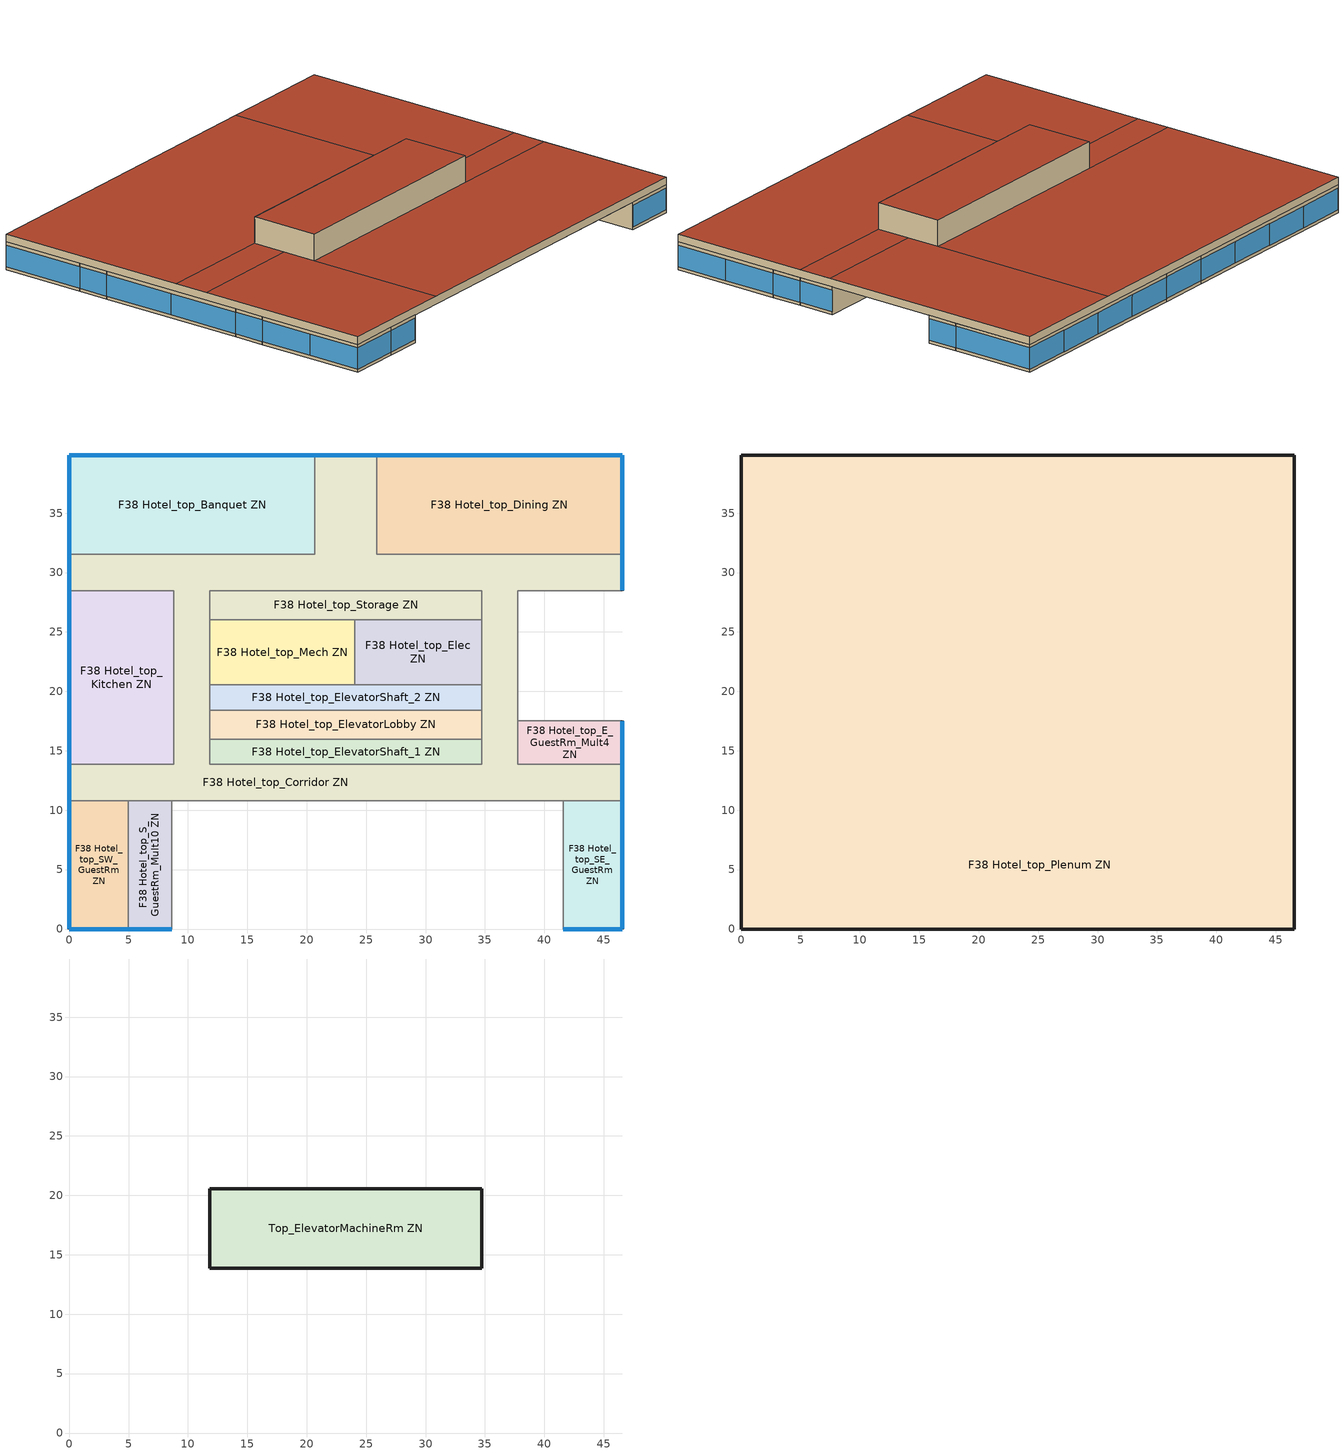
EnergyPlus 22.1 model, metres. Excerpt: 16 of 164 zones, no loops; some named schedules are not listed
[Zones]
F38 Hotel_top_Banquet ZN
 floor adiabatic (Adiabatic floor construction): 20.7,39.9 20.7,31.53 0,31.53 0,39.9 z132.44
 wall outside (Typical Insulated Steel Framed Exterior Wall R-20.41): 20.7,39.9 0,39.9 0,31.53 z132.44:135.18
 wall to F38 Hotel_top_Corridor ZN (Typical Interior Wall): 0,31.53 20.7,31.53 20.7,39.9 z132.44:135.18
 window (U 0.34 SHGC 0.38 Simple Glazing): 15.51,39.9 10.35,39.9 / 10.35,39.9 5.18,39.9 / 5.18,39.9 0.02,39.9 / 20.68,39.9 15.52,39.9 z132.74:134.84
 window (Hotel_top_Banquet_Wall_4_0_0_0_0_0_Win Wind Cons U-0.34 SHGC 0.33): 0,39.88 0,31.55 z132.74:134.85
F38 Hotel_top_Corridor ZN
 floor adiabatic (Adiabatic floor construction): 11.86,21.17 11.86,13.85 8.81,13.85 8.81,21.17 z132.44; 34.72,13.85 34.72,10.81 0,10.81 0,13.85 z132.44; 37.76,21.17 37.76,13.85 34.72,13.85 34.72,21.17 z132.44; 46.57,13.85 46.57,10.81 34.72,10.81 34.72,13.85 z132.44; 11.86,28.48 11.86,21.17 8.81,21.17 8.81,28.48 z132.44; 20.7,31.53 20.7,28.48 0,28.48 0,31.53 z132.44; 25.88,39.9 25.88,31.53 20.7,31.53 20.7,39.9 z132.44; 46.57,31.53 46.57,28.48 37.76,28.48 37.76,31.53 z132.44; 37.76,28.48 37.76,21.17 34.72,21.17 34.72,28.48 z132.44; 37.76,31.53 37.76,28.48 20.7,28.48 20.7,31.53 z132.44
 wall outside (Typical Insulated Steel Framed Exterior Wall R-20.41): 0,13.85 0,10.81 / 46.57,10.81 46.57,13.85 / 46.57,28.48 46.57,31.53 / 25.88,39.9 20.7,39.9 / 0,31.53 0,28.48 z132.44:135.18
 wall to F38 Hotel_top_SW_GuestRm ZN (LargeHotel Interior Wall): 0,10.81 5,10.81 z132.44:135.18
 wall to F38 Hotel_top_S_GuestRm_Mult10 ZN (LargeHotel Interior Wall): 5,10.81 8.66,10.81 z132.44:135.18
 wall adiabatic (Adiabatic wall construction): 8.66,10.81 41.57,10.81 / 37.76,17.51 37.76,28.48 46.57,28.48 z132.44:135.18
 wall to F38 Hotel_top_SE_GuestRm ZN (LargeHotel Interior Wall): 41.57,10.81 46.57,10.81 z132.44:135.18
 wall to F38 Hotel_top_E_GuestRm_Mult4 ZN (LargeHotel Interior Wall): 46.57,13.85 37.76,13.85 37.76,17.51 z132.44:135.18
 wall to F38 Hotel_top_Dining ZN (Typical Interior Wall): 46.57,31.53 25.88,31.53 25.88,39.9 z132.44:135.18
 wall to F38 Hotel_top_Elec ZN (Typical Interior Wall): 34.72,26.05 34.72,20.56 z132.44:135.18
 wall to F38 Hotel_top_ElevatorShaft_2 ZN (Typical Interior Wall): 34.72,20.56 34.72,18.43 / 11.86,18.43 11.86,20.56 z132.44:135.18
 wall to F38 Hotel_top_ElevatorLobby ZN (Typical Interior Wall): 34.72,18.43 34.72,15.99 / 11.86,15.99 11.86,18.43 z132.44:135.18
 wall to F38 Hotel_top_ElevatorShaft_1 ZN (Typical Interior Wall): 34.72,15.99 34.72,13.85 11.86,13.85 11.86,15.99 z132.44:135.18
 wall to F38 Hotel_top_Mech ZN (Typical Interior Wall): 11.86,20.56 11.86,26.05 z132.44:135.18
 wall to F38 Hotel_top_Storage ZN (Typical Interior Wall): 11.86,26.05 11.86,28.48 34.72,28.48 34.72,26.05 z132.44:135.18
 wall to F38 Hotel_top_Kitchen ZN (Typical Interior Wall): 0,28.48 8.81,28.48 8.81,13.85 0,13.85 z132.44:135.18
 window (Hotel_top_Corridor_Wall_10_0_0_0_0_0_Win Wind Cons U-0.34 SHGC 0.33): 0,13.84 0,10.82 z132.74:134.86
 window (Hotel_top_Corridor_Wall_15_0_0_0_0_0_Win Wind Cons U-0.34 SHGC 0.33): 46.57,10.82 46.57,13.84 z132.74:134.86
 window (Hotel_top_Corridor_Wall_20_0_0_0_0_0_Win Wind Cons U-0.34 SHGC 0.33): 46.57,28.5 46.57,31.52 z132.74:134.86
 window (U 0.34 SHGC 0.38 Simple Glazing): 25.86,39.9 20.71,39.9 z132.74:134.85
 window (Hotel_top_Corridor_Wall_6_0_0_0_0_0_Win Wind Cons U-0.34 SHGC 0.33): 0,31.52 0,28.5 z132.74:134.86
F38 Hotel_top_Dining ZN
 floor adiabatic (Adiabatic floor construction): 46.57,39.9 46.57,31.53 25.88,31.53 25.88,39.9 z132.44
 wall outside (Typical Insulated Steel Framed Exterior Wall R-20.41): 46.57,31.53 46.57,39.9 25.88,39.9 z132.44:135.18
 window (Hotel_top_Dining_Wall_2_0_0_0_0_0_Win Wind Cons U-0.34 SHGC 0.33): 46.57,31.55 46.57,39.88 z132.74:134.85
 window (U 0.34 SHGC 0.38 Simple Glazing): 36.22,39.9 31.06,39.9 / 31.06,39.9 25.89,39.9 / 46.56,39.9 41.39,39.9 / 41.39,39.9 36.23,39.9 z132.74:134.84
F38 Hotel_top_Elec ZN
 floor adiabatic (Adiabatic floor construction): 34.72,26.05 34.72,20.56 24.05,20.56 24.05,26.05 z132.44
 wall to F38 Hotel_top_Storage ZN (Typical Interior Wall): 34.72,26.05 24.05,26.05 z132.44:135.18
 wall to F38 Hotel_top_Mech ZN (Typical Interior Wall): 24.05,26.05 24.05,20.56 z132.44:135.18
 wall to F38 Hotel_top_ElevatorShaft_2 ZN (Typical Interior Wall): 24.05,20.56 34.72,20.56 z132.44:135.18
F38 Hotel_top_ElevatorLobby ZN
 floor adiabatic (Adiabatic floor construction): 34.72,18.43 34.72,15.99 11.86,15.99 11.86,18.43 z132.44
 wall to F38 Hotel_top_ElevatorShaft_2 ZN (Typical Interior Wall): 34.72,18.43 11.86,18.43 z132.44:135.18
 wall to F38 Hotel_top_ElevatorShaft_1 ZN (Typical Interior Wall): 11.86,15.99 34.72,15.99 z132.44:135.18
F38 Hotel_top_ElevatorShaft_1 ZN
 floor adiabatic (Adiabatic floor construction): 34.72,15.99 34.72,13.85 11.86,13.85 11.86,15.99 z132.44
F38 Hotel_top_ElevatorShaft_2 ZN
 floor adiabatic (Adiabatic floor construction): 34.72,20.56 34.72,18.43 11.86,18.43 11.86,20.56 z132.44
 wall to F38 Hotel_top_Mech ZN (Typical Interior Wall): 24.05,20.56 11.86,20.56 z132.44:135.18
F38 Hotel_top_E_GuestRm_Mult4 ZN
 floor adiabatic (Adiabatic floor construction): 46.57,17.51 46.57,13.85 37.76,13.85 37.76,17.51 z132.44
 wall outside (Typical Insulated Exterior Mass Wall R-14.08 4): 46.57,13.85 46.57,17.51 z132.44:135.18
 wall adiabatic (Adiabatic wall construction): 46.57,17.51 37.76,17.51 z132.44:135.18
 window (Hotel_top_E_GuestRm_Mult4_Wall_2_0_0_0_0_0_Win Wind Cons U-0.34 SHGC 0.33): 46.57,13.87 46.57,17.5 z132.74:134.86
F38 Hotel_top_Kitchen ZN
 floor adiabatic (Adiabatic floor construction): 8.81,28.48 8.81,13.85 0,13.85 0,28.48 z132.44
 wall outside (Typical Insulated Steel Framed Exterior Wall R-20.41): 0,28.48 0,13.85 z132.44:135.18
 window (Hotel_top_Kitchen_Wall_4_0_0_0_0_1_Win Wind Cons U-0.34 SHGC 0.33): 0,21.17 0,13.87 z132.74:134.84
 window (Hotel_top_Kitchen_Wall_4_0_0_1_0_0_Win Wind Cons U-0.34 SHGC 0.33): 0,28.47 0,21.17 z132.74:134.84
F38 Hotel_top_Mech ZN
 floor adiabatic (Adiabatic floor construction): 24.05,26.05 24.05,20.56 11.86,20.56 11.86,26.05 z132.44
 wall to F38 Hotel_top_Storage ZN (Typical Interior Wall): 24.05,26.05 11.86,26.05 z132.44:135.18
F38 Hotel_top_SE_GuestRm ZN
 floor adiabatic (Adiabatic floor construction): 46.57,10.81 46.57,0 41.57,0 41.57,10.81 z132.44
 wall outside (Typical Insulated Exterior Mass Wall R-14.08 6): 41.57,0 46.57,0 46.57,10.81 z132.44:135.18
 wall adiabatic (Adiabatic wall construction): 41.57,10.81 41.57,0 z132.44:135.18
 window (Hotel_top_SE_GuestRm_Wall_2_0_0_0_0_1_Win Wind Cons U-0.34 SHGC 0.33): 46.57,5.4 46.57,10.79 z132.74:134.84
 window (Hotel_top_SE_GuestRm_Wall_2_0_0_1_0_0_Win Wind Cons U-0.34 SHGC 0.33): 46.57,0.02 46.57,5.4 z132.74:134.84
 window (U 0.34 SHGC 0.38 Simple Glazing): 41.59,0 46.56,0 z132.74:134.85
F38 Hotel_top_Storage ZN
 floor adiabatic (Adiabatic floor construction): 34.72,28.48 34.72,26.05 11.86,26.05 11.86,28.48 z132.44
F38 Hotel_top_SW_GuestRm ZN
 floor adiabatic (Adiabatic floor construction): 5,10.81 5,0 0,0 0,10.81 z132.44
 wall outside (Typical Insulated Exterior Mass Wall R-14.08 6): 0,10.81 0,0 5,0 z132.44:135.18
 wall to F38 Hotel_top_S_GuestRm_Mult10 ZN (LargeHotel Interior Wall): 5,0 5,10.81 z132.44:135.18
 window (Hotel_top_SW_GuestRm_Wall_4_0_0_0_0_1_Win Wind Cons U-0.34 SHGC 0.33): 0,5.4 0,0.02 z132.74:134.84
 window (Hotel_top_SW_GuestRm_Wall_4_0_0_1_0_0_Win Wind Cons U-0.34 SHGC 0.33): 0,10.79 0,5.4 z132.74:134.84
 window (U 0.34 SHGC 0.38 Simple Glazing): 0.01,0 4.98,0 z132.74:134.85
F38 Hotel_top_S_GuestRm_Mult10 ZN
 floor adiabatic (Adiabatic floor construction): 8.66,10.81 8.66,0 5,0 5,10.81 z132.44
 wall outside (Typical Insulated Exterior Mass Wall R-14.08 5): 5,0 8.66,0 z132.44:135.18
 wall adiabatic (Adiabatic wall construction): 8.66,0 8.66,10.81 z132.44:135.18
 window (U 0.34 SHGC 0.38 Simple Glazing): 5.01,0 8.64,0 z132.74:134.86
F38 Hotel_top_Plenum ZN
 floor to F38 Hotel_top_Banquet ZN (Typical Interior Floor): 20.7,39.9 20.7,31.53 0,31.53 0,39.9 z135.18
 floor to F38 Hotel_top_Kitchen ZN (Typical Interior Floor): 8.81,28.48 8.81,13.85 0,13.85 0,28.48 z135.18
 floor to F38 Hotel_top_SW_GuestRm ZN (LargeHotel Interior Floor): 5,10.81 5,0 0,0 0,10.81 z135.18
 floor to F38 Hotel_top_S_GuestRm_Mult10 ZN (LargeHotel Interior Floor): 8.66,10.81 8.66,0 5,0 5,10.81 z135.18
 floor to F38 Hotel_top_SE_GuestRm ZN (LargeHotel Interior Floor): 46.57,10.81 46.57,0 41.57,0 41.57,10.81 z135.18
 floor adiabatic (Adiabatic floor construction): 46.57,28.48 46.57,17.51 37.76,17.51 37.76,28.48 z135.18; 41.57,10.81 41.57,0 8.66,0 8.66,10.81 z135.18
 floor to F38 Hotel_top_Corridor ZN (Typical Interior Floor): 11.86,21.17 11.86,13.85 8.81,13.85 8.81,21.17 z135.18; 34.72,13.85 34.72,10.81 11.86,10.81 11.86,13.85 z135.18; 37.76,21.17 37.76,13.85 34.72,13.85 34.72,21.17 z135.18; 46.57,13.85 46.57,10.81 34.72,10.81 34.72,13.85 z135.18; 11.86,28.48 11.86,21.17 8.81,21.17 8.81,28.48 z135.18; 20.7,31.53 20.7,28.48 8.81,28.48 8.81,31.53 z135.18; 25.88,39.9 25.88,31.53 20.7,31.53 20.7,39.9 z135.18; 46.57,31.53 46.57,28.48 37.76,28.48 37.76,31.53 z135.18; 37.76,28.48 37.76,21.17 34.72,21.17 34.72,28.48 z135.18; 37.76,31.53 37.76,28.48 25.88,28.48 25.88,31.53 z135.18; 11.86,13.85 11.86,10.81 0,10.81 0,13.85 z135.18; 25.88,31.53 25.88,28.48 20.7,28.48 20.7,31.53 z135.18; 8.81,31.53 8.81,28.48 0,28.48 0,31.53 z135.18
 floor to F38 Hotel_top_Dining ZN (Typical Interior Floor): 46.57,39.9 46.57,31.53 25.88,31.53 25.88,39.9 z135.18
 floor to F38 Hotel_top_Storage ZN (Typical Interior Floor): 34.72,28.48 34.72,26.05 11.86,26.05 11.86,28.48 z135.18
 floor to F38 Hotel_top_Mech ZN (Typical Interior Floor): 24.05,26.05 24.05,20.56 11.86,20.56 11.86,26.05 z135.18
 floor to F38 Hotel_top_Elec ZN (Typical Interior Floor): 34.72,26.05 34.72,20.56 24.05,20.56 24.05,26.05 z135.18
 floor to F38 Hotel_top_ElevatorShaft_2 ZN (Typical Interior Floor): 34.72,20.56 34.72,18.43 11.86,18.43 11.86,20.56 z135.18
 floor to F38 Hotel_top_ElevatorLobby ZN (Typical Interior Floor): 34.72,18.43 34.72,15.99 11.86,15.99 11.86,18.43 z135.18
 floor to F38 Hotel_top_E_GuestRm_Mult4 ZN (LargeHotel Interior Floor): 46.57,17.51 46.57,13.85 37.76,13.85 37.76,17.51 z135.18
 floor to F38 Hotel_top_ElevatorShaft_1 ZN (Typical Interior Floor): 34.72,15.99 34.72,13.85 11.86,13.85 11.86,15.99 z135.18
 wall outside (Typical Insulated Steel Framed Exterior Wall R-20.41): 46.57,0 46.57,39.9 0,39.9 0,0 46.57,0 z135.18:135.94
 roof outside (Typical IEAD Roof R-31.25): 46.57,13.85 46.57,17.21 34.72,17.21 34.72,13.85 z135.94; 46.57,0 46.57,13.85 11.86,13.85 11.86,0 z135.94; 11.86,0 11.86,17.21 0,17.21 0,0 z135.94; 11.86,17.21 11.86,20.56 0,20.56 0,17.21 z135.94; 34.72,20.56 34.72,39.9 0,39.9 0,20.56 z135.94; 46.57,17.21 46.57,39.9 34.72,39.9 34.72,17.21 z135.94
Top_ElevatorMachineRm ZN
 floor to F38 Hotel_top_Plenum ZN (Typical Interior Floor): 34.72,20.56 34.72,13.85 11.86,13.85 11.86,20.56 z135.94
 wall outside (Typical Insulated Steel Framed Exterior Wall R-20.41): 34.72,13.85 34.72,20.56 11.86,20.56 11.86,13.85 34.72,13.85 z135.94:138.53
 roof outside (Typical IEAD Roof R-31.25): 34.72,13.85 34.72,20.56 11.86,20.56 11.86,13.85 z138.53
[Building]
-TallBuilding-ASHRAE 169-2013-6A created: 2026-04-17 11:54:28 -0400: North Axis {deg}=0; Terrain=Suburbs; Loads Convergence Tolerance Value {W}=0.04; Temperature Convergence Tolerance Value {deltaC}=0.4; Solar Distribution=FullExterior; Maximum Number of Warmup Days=100; Minimum Number of Warmup Days=10
[Site:Location]
Rochester International Arpt_MN_USA: Latitude {deg}=43.9; Longitude {deg}=-92.5; Time Zone {hr}=-6; Elevation {m}=398
[Site:GroundTemperature:Deep]
5.5, 1.7, -0.6, -1.3, 0.1, 3.2, 7.1, 10.9, 13.4, 14, 12.6, 9.5
[Site:GroundTemperature:FCfactorMethod]
January Ground Temperature {C}=7.4; February Ground Temperature {C}=-0; March Ground Temperature {C}=-7.6; April Ground Temperature {C}=-12.6; May Ground Temperature {C}=-7.7; June Ground Temperature {C}=0.3; July Ground Temperature {C}=7; August Ground Temperature {C}=14.2; September Ground Temperature {C}=19.2; October Ground Temperature {C}=20.9; November Ground Temperature {C}=20; December Ground Temperature {C}=15.4
[Site:GroundTemperature:Shallow]
-2.2, -7.4, -8.8, -7.6, -0.6, 7.3, 14.6, 20, 21.5, 19, 13, 5.4
[Site:WaterMainsTemperature]
Calculation Method=Correlation; Annual Average Outdoor Air Temperature {C}=6.375; Maximum Difference In Monthly Average Outdoor Air Temperatures {deltaC}=33.5
[SizingPeriod:DesignDay] Day of Month=21; Dry-Bulb Temperature Range Modifier Type=DefaultMultipliers; Humidity Condition Type=Wetbulb; Barometric Pressure {Pa}=96634; Rain Indicator=No; Snow Indicator=No; Daylight Saving Time Indicator=No; Begin Environment Reset Mode=FullResetAtBeginEnvironment
Name | Month | Day Type | Maximum Dry-Bulb Temperature {C} | Daily Dry-Bulb Temperature Range {deltaC} | Wetbulb or DewPoint at Maximum Dry-Bulb {C} | Wind Speed {m/s} | Wind Direction {deg} | Solar Model Indicator | ASHRAE Clear Sky Optical Depth for Beam Irradiance (taub) | ASHRAE Clear Sky Optical Depth for Diffuse Irradiance (taud) | Sky Clearness
Rochester International Arpt Ann Clg .4% Condns DB=>MWB | 7 | SummerDesignDay | 31.2 | 10.6 | 23.1 | 6.7 | 200 | ASHRAETau | 0.404 | 2.226
Rochester International Arpt Ann Clg .4% Condns WB=>MDB | 7 | SummerDesignDay | 29.2 | 10.6 | 24.9 | 6.7 | 200 | ASHRAETau | 0.404 | 2.226
Rochester International Arpt Ann Htg 99.6% Condns DB | 1 | WinterDesignDay | -26.2 | 0 | -26.2 | 5.7 | 310 | ASHRAEClearSky |  |  | 0
[Material] Thermal Absorptance=0.9
Name | Roughness | Thickness {m} | Conductivity {W/m-K} | Density {kg/m3} | Specific Heat {J/kg-K} | Solar Absorptance | Visible Absorptance
1/2IN Gypsum | Smooth | 0.0127 | 0.16 | 784.9 | 830 | 0.4 | 0.4
100mm Normalweight concrete floor | MediumSmooth | 0.1016 | 2.31 | 2322 | 832 | 0.7 | 0.7
1IN Stucco | Smooth | 0.0253 | 0.6918 | 1858 | 837 | 0.7 | 0.92
25mm Stucco | Smooth | 0.0254 | 0.72 | 1856 | 840 | 0.7 | 0.7
5/8 in. Gypsum Board | MediumSmooth | 0.0159 | 0.16 | 800 | 1090 | 0.7 | 0.7
8IN CONCRETE HW RefBldg | Rough | 0.2032 | 1.311 | 2240 | 836.8 | 0.7 | 0.7
G01 13mm gypsum board | Smooth | 0.0127 | 0.16 | 800 | 1090 | 0.7 | 0.5
Metal Roof Surface | Smooth | 0.0008 | 45.28 | 7824 | 500 | 0.7 | 0.7
Roof Membrane | VeryRough | 0.0095 | 0.16 | 1121.29 | 1460 | 0.7 | 0.7
Std Wood 6inch | MediumSmooth | 0.15 | 0.12 | 540 | 1210 | 0.7 | 0.7
[Material:NoMass] Thermal Absorptance=0.9; Solar Absorptance=0.7
Name | Roughness | Thermal Resistance {m2-K/W} | Visible Absorptance
CP02 CARPET PAD | VeryRough | 0.21648 | 0.8
Nonres_Floor_Insulation | MediumSmooth | 2.88292 | 0.7
Typical Insulation R-11.7 4; Typical Insulation R-11.7 5; Typical Insulation R-11.7 6 | Smooth | 2.05979 | 0.7
Typical Insulation R-18.23 | Smooth | 3.21036 | 0.7
Typical Insulation R-30.13 | Smooth | 5.30668 | 0.7
[WindowMaterial:SimpleGlazingSystem] U-Factor {W/m2-K}=1.93061; Visible Transmittance=0.81
Name | Solar Heat Gain Coefficient
Hotel_top_Banquet_Wall_4_0_0_0_0_0_Win Wind SG Mat U-0.34 SHGC 0.33; Hotel_top_Corridor_Wall_10_0_0_0_0_0_Win Wind SG Mat U-0.34 SHGC 0.33; Hotel_top_Corridor_Wall_15_0_0_0_0_0_Win Wind SG Mat U-0.34 SHGC 0.33; Hotel_top_Corridor_Wall_20_0_0_0_0_0_Win Wind SG Mat U-0.34 SHGC 0.33; Hotel_top_Corridor_Wall_6_0_0_0_0_0_Win Wind SG Mat U-0.34 SHGC 0.33; Hotel_top_Dining_Wall_2_0_0_0_0_0_Win Wind SG Mat U-0.34 SHGC 0.33; Hotel_top_E_GuestRm_Mult4_Wall_2_0_0_0_0_0_Win Wind SG Mat U-0.34 SHGC 0.33; Hotel_top_Kitchen_Wall_4_0_0_0_0_1_Win Wind SG Mat U-0.34 SHGC 0.33; Hotel_top_Kitchen_Wall_4_0_0_1_0_0_Win Wind SG Mat U-0.34 SHGC 0.33; Hotel_top_SE_GuestRm_Wall_2_0_0_0_0_1_Win Wind SG Mat U-0.34 SHGC 0.33; Hotel_top_SE_GuestRm_Wall_2_0_0_1_0_0_Win Wind SG Mat U-0.34 SHGC 0.33; Hotel_top_SW_GuestRm_Wall_4_0_0_0_0_1_Win Wind SG Mat U-0.34 SHGC 0.33; Hotel_top_SW_GuestRm_Wall_4_0_0_1_0_0_Win Wind SG Mat U-0.34 SHGC 0.33 | 0.33
U 0.34 SHGC 0.38 Simple Glazing | 0.38
[Construction]
Adiabatic floor construction: CP02 CARPET PAD, 100mm Normalweight concrete floor, Nonres_Floor_Insulation
Adiabatic wall construction; LargeHotel Interior Wall; Typical Interior Wall: G01 13mm gypsum board, G01 13mm gypsum board
Hotel_top_Banquet_Wall_4_0_0_0_0_0_Win Wind Cons U-0.34 SHGC 0.33: Hotel_top_Banquet_Wall_4_0_0_0_0_0_Win Wind SG Mat U-0.34 SHGC 0.33
Hotel_top_Corridor_Wall_10_0_0_0_0_0_Win Wind Cons U-0.34 SHGC 0.33: Hotel_top_Corridor_Wall_10_0_0_0_0_0_Win Wind SG Mat U-0.34 SHGC 0.33
Hotel_top_Corridor_Wall_15_0_0_0_0_0_Win Wind Cons U-0.34 SHGC 0.33: Hotel_top_Corridor_Wall_15_0_0_0_0_0_Win Wind SG Mat U-0.34 SHGC 0.33
Hotel_top_Corridor_Wall_20_0_0_0_0_0_Win Wind Cons U-0.34 SHGC 0.33: Hotel_top_Corridor_Wall_20_0_0_0_0_0_Win Wind SG Mat U-0.34 SHGC 0.33
Hotel_top_Corridor_Wall_6_0_0_0_0_0_Win Wind Cons U-0.34 SHGC 0.33: Hotel_top_Corridor_Wall_6_0_0_0_0_0_Win Wind SG Mat U-0.34 SHGC 0.33
Hotel_top_Dining_Wall_2_0_0_0_0_0_Win Wind Cons U-0.34 SHGC 0.33: Hotel_top_Dining_Wall_2_0_0_0_0_0_Win Wind SG Mat U-0.34 SHGC 0.33
Hotel_top_E_GuestRm_Mult4_Wall_2_0_0_0_0_0_Win Wind Cons U-0.34 SHGC 0.33: Hotel_top_E_GuestRm_Mult4_Wall_2_0_0_0_0_0_Win Wind SG Mat U-0.34 SHGC 0.33
Hotel_top_Kitchen_Wall_4_0_0_0_0_1_Win Wind Cons U-0.34 SHGC 0.33: Hotel_top_Kitchen_Wall_4_0_0_0_0_1_Win Wind SG Mat U-0.34 SHGC 0.33
Hotel_top_Kitchen_Wall_4_0_0_1_0_0_Win Wind Cons U-0.34 SHGC 0.33: Hotel_top_Kitchen_Wall_4_0_0_1_0_0_Win Wind SG Mat U-0.34 SHGC 0.33
Hotel_top_SE_GuestRm_Wall_2_0_0_0_0_1_Win Wind Cons U-0.34 SHGC 0.33: Hotel_top_SE_GuestRm_Wall_2_0_0_0_0_1_Win Wind SG Mat U-0.34 SHGC 0.33
Hotel_top_SE_GuestRm_Wall_2_0_0_1_0_0_Win Wind Cons U-0.34 SHGC 0.33: Hotel_top_SE_GuestRm_Wall_2_0_0_1_0_0_Win Wind SG Mat U-0.34 SHGC 0.33
Hotel_top_SW_GuestRm_Wall_4_0_0_0_0_1_Win Wind Cons U-0.34 SHGC 0.33: Hotel_top_SW_GuestRm_Wall_4_0_0_0_0_1_Win Wind SG Mat U-0.34 SHGC 0.33
Hotel_top_SW_GuestRm_Wall_4_0_0_1_0_0_Win Wind Cons U-0.34 SHGC 0.33: Hotel_top_SW_GuestRm_Wall_4_0_0_1_0_0_Win Wind SG Mat U-0.34 SHGC 0.33
InteriorFurnishings: Std Wood 6inch
LargeHotel Interior Floor: G01 13mm gypsum board, Nonres_Floor_Insulation, 100mm Normalweight concrete floor, CP02 CARPET PAD
Typical IEAD Roof R-31.25: Roof Membrane, Typical Insulation R-30.13, Metal Roof Surface
Typical Insulated Exterior Mass Wall R-14.08 4: 1IN Stucco, 8IN CONCRETE HW RefBldg, Typical Insulation R-11.7 4, 1/2IN Gypsum
Typical Insulated Exterior Mass Wall R-14.08 5: 1IN Stucco, 8IN CONCRETE HW RefBldg, Typical Insulation R-11.7 5, 1/2IN Gypsum
Typical Insulated Exterior Mass Wall R-14.08 6: 1IN Stucco, 8IN CONCRETE HW RefBldg, Typical Insulation R-11.7 6, 1/2IN Gypsum
Typical Insulated Steel Framed Exterior Wall R-20.41: 25mm Stucco, 5/8 in. Gypsum Board, Typical Insulation R-18.23, 5/8 in. Gypsum Board
Typical Interior Floor: 100mm Normalweight concrete floor, CP02 CARPET PAD
U 0.34 SHGC 0.38 Simple Glazing: U 0.34 SHGC 0.38 Simple Glazing
[Zone]
Name | Multiplier | Part of Total Floor Area
F38 Hotel_top_Banquet ZN; F38 Hotel_top_Corridor ZN; F38 Hotel_top_Dining ZN; F38 Hotel_top_Elec ZN; F38 Hotel_top_ElevatorLobby ZN; F38 Hotel_top_ElevatorShaft_1 ZN; F38 Hotel_top_ElevatorShaft_2 ZN; F38 Hotel_top_Kitchen ZN; F38 Hotel_top_Mech ZN; F38 Hotel_top_SE_GuestRm ZN; F38 Hotel_top_Storage ZN; F38 Hotel_top_SW_GuestRm ZN; Top_ElevatorMachineRm ZN | 1 | Yes
F38 Hotel_top_E_GuestRm_Mult4 ZN | 4 | Yes
F38 Hotel_top_Plenum ZN | 1 | No
F38 Hotel_top_S_GuestRm_Mult10 ZN | 10 | Yes
[Space]
Name | Zone | Space Type
F38 Hotel_top_Banquet | F38 Hotel_top_Banquet ZN | LargeHotel Banquet
F38 Hotel_top_Corridor | F38 Hotel_top_Corridor ZN | LargeHotel Corridor
F38 Hotel_top_Dining | F38 Hotel_top_Dining ZN | LargeHotel Banquet
F38 Hotel_top_Elec | F38 Hotel_top_Elec ZN | Elec/MechRoom
F38 Hotel_top_ElevatorLobby | F38 Hotel_top_ElevatorLobby ZN | Elevator Lobby
F38 Hotel_top_ElevatorShaft_1 | F38 Hotel_top_ElevatorShaft_1 ZN | Elevator Shaft
F38 Hotel_top_ElevatorShaft_2 | F38 Hotel_top_ElevatorShaft_2 ZN | Elevator Shaft
F38 Hotel_top_E_GuestRm_Mult4 | F38 Hotel_top_E_GuestRm_Mult4 ZN | LargeHotel GuestRoom5
F38 Hotel_top_Kitchen | F38 Hotel_top_Kitchen ZN | LargeHotel Kitchen
F38 Hotel_top_Mech | F38 Hotel_top_Mech ZN | Elec/MechRoom
F38 Hotel_top_Plenum | F38 Hotel_top_Plenum ZN | Plenum Space Type
F38 Hotel_top_SE_GuestRm | F38 Hotel_top_SE_GuestRm ZN | LargeHotel GuestRoom7
F38 Hotel_top_Storage | F38 Hotel_top_Storage ZN | LargeHotel Storage
F38 Hotel_top_SW_GuestRm | F38 Hotel_top_SW_GuestRm ZN | LargeHotel GuestRoom7
F38 Hotel_top_S_GuestRm_Mult10 | F38 Hotel_top_S_GuestRm_Mult10 ZN | LargeHotel GuestRoom6
Top_ElevatorMachineRm | Top_ElevatorMachineRm ZN | Elevator Machine Room
[SpaceList]
Elec/MechRoom: F30 Hotel_bot_Mech, F1 Retail_F1_Elec, F38 Hotel_top_Mech, Basement_Mech, F3-F11 Office_Mech, F1 Retail_F1_Mech, F2 Retail_F2_Mech, F21 Resi_bot_Mech, Basement_Elec, F38 Hotel_top_Elec, F30 Hotel_bot_Elec, F2 Retail_F2_Elec, F12-F20 Office_Mech, F12-F20 Office_Elec, F22-F29 Resi_mid_Mech, F22-F29 Resi_mid_Elec, F21 Resi_bot_Elec, F31-F37 Hotel_mid_Elec, F31-F37 Hotel_mid_Mech, F3-F11 Office_Elec
Elevator Lobby: F30 Hotel_bot_ElevatorLobby, F3-F11 Office_ElevatorLobby, F2 Retail_F2_ElevatorLobby, F12-F20 Office_ElevatorLobby, F38 Hotel_top_ElevatorLobby, F1 Retail_F1_ElevatorLobby, Basement_ElevatorLobby, F22-F29 Resi_mid_ElevatorLobby, F21 Resi_bot_ElevatorLobby, F31-F37 Hotel_mid_ElevatorLobby
Elevator Shaft: F38 Hotel_top_ElevatorShaft_2, Basement_ElevatorShaft_1, F38 Hotel_top_ElevatorShaft_1, Basement_ElevatorShaft_2, F30 Hotel_bot_ElevatorShaft_1, F1 Retail_F1_ElevatorShaft_2, F2 Retail_F2_ElevatorShaft_2, F21 Resi_bot_ElevatorShaft_2, F12-F20 Office_ElevatorShaft_1, F1 Retail_F1_ElevatorShaft_1, F21 Resi_bot_ElevatorShaft_1, F31-F37 Hotel_mid_ElevatorShaft_1, F31-F37 Hotel_mid_ElevatorShaft_2, F3-F11 Office_ElevatorShaft_1, F22-F29 Resi_mid_ElevatorShaft_2, F30 Hotel_bot_ElevatorShaft_2, F12-F20 Office_ElevatorShaft_2, F2 Retail_F2_ElevatorShaft_1, F22-F29 Resi_mid_ElevatorShaft_1, F3-F11 Office_ElevatorShaft_2
Plenum Space Type: F3-F11 Office_Plenum, F38 Hotel_top_Plenum, F12-F20 Office_Plenum, F1 Retail_F1_Plenum, F2 Retail_F2_Plenum
LargeHotel Storage: F38 Hotel_top_Storage, F31-F37 Hotel_mid_Storage, F30 Hotel_bot_Storage
LargeHotel Corridor: F38 Hotel_top_Corridor, F31-F37 Hotel_mid_Corridor
LargeHotel GuestRoom5: F38 Hotel_top_E_GuestRm_Mult4, F31-F37 Hotel_mid_W_GuestRm_Mult4, F31-F37 Hotel_mid_E_GuestRm_Mult4, F31-F37 Hotel_mid_N_GuestRm_Mult10
LargeHotel GuestRoom6: F38 Hotel_top_S_GuestRm_Mult10, F31-F37 Hotel_mid_S_GuestRm_Mult10, F31-F37 Hotel_mid_NW_GuestRm, F31-F37 Hotel_mid_NE_GuestRm
LargeHotel GuestRoom7: F38 Hotel_top_SE_GuestRm, F38 Hotel_top_SW_GuestRm, F31-F37 Hotel_mid_SW_GuestRm, F31-F37 Hotel_mid_SE_GuestRm
LargeHotel Banquet: F38 Hotel_top_Dining, F38 Hotel_top_Banquet
LargeHotel Kitchen: F38 Hotel_top_Kitchen
Elevator Machine Room: Top_ElevatorMachineRm
[Lights] Design Level Calculation Method=Watts/Area; Fraction Visible=0.2; Fraction Replaceable=1
Name | Zone or ZoneList or Space or SpaceList | Schedule | Watts per Floor Area {W/m2} | Return Air Fraction | Fraction Radiant
Elec/MechRoom Lights | Elec/MechRoom | OfficeLarge BLDG_LIGHT_SCH_2013 | 4.62848 | 0.4 | 0.4
Elevator Lobby Lights | Elevator Lobby | OfficeLarge BLDG_LIGHT_SCH | 6.99654 | 0.4 | 0.4
LargeHotel Storage Lights | LargeHotel Storage | HotelLarge BLDG_LIGHT_STORAGE_SCH_2013 | 4.09029 | 0 | 0.7
LargeHotel Corridor Lights | LargeHotel Corridor | HotelLarge BLDG_LIGHT_CORRIDOR_SCH_2013 | 4.4132 | 0 | 0.7
LargeHotel GuestRoom5 Lights | LargeHotel GuestRoom5 | HotelLarge BLDG_LIGHT_GUESTROOM_SCH_2013 | 4.4132 | 0 | 0.7
LargeHotel GuestRoom6 Lights | LargeHotel GuestRoom6 | HotelLarge BLDG_LIGHT_GUESTROOM_SCH_2013 | 4.4132 | 0 | 0.7
LargeHotel GuestRoom7 Lights | LargeHotel GuestRoom7 | HotelLarge BLDG_LIGHT_GUESTROOM_SCH_2013 | 4.4132 | 0 | 0.7
LargeHotel Banquet Lights | LargeHotel Banquet | HotelLarge BLDG_LIGHT_SCH_2013 | 4.62848 | 0 | 0.7
LargeHotel Kitchen Lights | LargeHotel Kitchen | HotelLarge BLDG_LIGHT_SCH_2013 | 11.7327 | 0 | 0.7
[People] Number of People Calculation Method=People/Area; Fraction Radiant=0.3; Work Efficiency Schedule=Work Efficiency Schedule; Clothing Insulation Schedule=Clothing Schedule; Air Velocity Schedule=Air Velocity Schedule
Name | Zone or ZoneList or Space or SpaceList | Number of People Schedule | People per Floor Area {person/m2} | Activity Level Schedule
Elevator Lobby People | Elevator Lobby | OfficeLarge BLDG_OCC_SCH | 0.107639 | OfficeMedium ACTIVITY_SCH
LargeHotel GuestRoom5 People | LargeHotel GuestRoom5 | HotelLarge GuestRoom_Occ_Sch | 0.0465539 | HotelLarge ACTIVITY_SCH
LargeHotel GuestRoom6 People | LargeHotel GuestRoom6 | HotelLarge GuestRoom_Occ_Sch | 0.0379966 | HotelLarge ACTIVITY_SCH
LargeHotel GuestRoom7 People | LargeHotel GuestRoom7 | HotelLarge GuestRoom_Occ_Sch | 0.0277709 | HotelLarge ACTIVITY_SCH
LargeHotel Banquet People | LargeHotel Banquet | HotelLarge BLDG_OCC_SCH | 0.753474 | HotelLarge ACTIVITY_SCH
LargeHotel Kitchen People | LargeHotel Kitchen | HotelLarge BLDG_OCC_SCH | 0.215278 | HotelLarge ACTIVITY_SCH
[ElectricEquipment]
Name | Zone or ZoneList or Space or SpaceList | Schedule | Design Level Calculation Method | Watts per Floor Area {W/m2} | Fraction Latent | Fraction Radiant | Fraction Lost | Design Level {W}
Elec/MechRoom Elec Equip | Elec/MechRoom | OfficeLarge BLDG_EQUIP_SCH | Watts/Area | 2.90626 | 0 | 0.5 | 0
Elevator Lobby Elec Equip | Elevator Lobby | OfficeLarge BLDG_EQUIP_SCH | Watts/Area | 0.753474 | 0 | 0.5 | 0
LargeHotel Storage Elec Equip | LargeHotel Storage | HotelLarge BLDG_EQUIP_SCH | Watts/Area | 2.69098 | 0 | 0.5 | 0
LargeHotel GuestRoom5 Elec Equip | LargeHotel GuestRoom5 | HotelLarge GuestRoom_Eqp_Sch_Base | Watts/Area | 8.16981 | 0 | 0.5 | 0
LargeHotel GuestRoom6 Elec Equip | LargeHotel GuestRoom6 | HotelLarge GuestRoom_Eqp_Sch_Base | Watts/Area | 6.67362 | 0 | 0.5 | 0
LargeHotel GuestRoom7 Elec Equip | LargeHotel GuestRoom7 | HotelLarge GuestRoom_Eqp_Sch_Base | Watts/Area | 4.87605 | 0 | 0.5 | 0
LargeHotel Banquet Elec Equip | LargeHotel Banquet | HotelLarge Kitchen_Elec_Equip_SCH | Watts/Area | 67.8234 | 0 | 0.5 | 0
LargeHotel Kitchen Elec Equip | LargeHotel Kitchen | HotelLarge Kitchen_Elec_Equip_SCH | Watts/Area | 508.057 | 0.2 | 0.5 | 0.1
1 Elevator Fans for Retail | Top_ElevatorMachineRm | RetailStandalone ELEV_LIGHT_FAN_SCH_24_7 | EquipmentLevel |  |  | 0.5 |  | 161.9
1 Elevator Motors for Retail | Top_ElevatorMachineRm | RetailStandalone BLDG_ELEVATORS | EquipmentLevel |  |  | 0.05 | 0.85 | 28300
4 Elevator Fans for Apartment | Top_ElevatorMachineRm | ApartmentHighRise ELEV_LIGHT_FAN_SCH_24_7 | EquipmentLevel |  |  | 0.5 |  | 647.6
4 Elevator Fans for Hotel | Top_ElevatorMachineRm | HotelLarge ELEV_LIGHT_FAN_SCH_24_7 | EquipmentLevel |  |  | 0.5 |  | 647.6
4 Elevator Motors for Apartment | Top_ElevatorMachineRm | ApartmentMidRise BLDG_ELEVATORS | EquipmentLevel |  |  | 0.05 | 0.85 | 113200
4 Elevator Motors for Hotel | Top_ElevatorMachineRm | HotelLarge BLDG_ELEVATORS | EquipmentLevel |  |  | 0.05 | 0.85 | 113200
8 Elevator Fans for Office | Top_ElevatorMachineRm | OfficeLarge ELEV_LIGHT_FAN_SCH_24_7 | EquipmentLevel |  |  | 0.5 |  | 1295.2
8 Elevator Motors for Office | Top_ElevatorMachineRm | OfficeLarge BLDG_ELEVATORS | EquipmentLevel |  |  | 0.05 | 0.85 | 226400
[InternalMass] Construction=InteriorFurnishings
Name | Zone or ZoneList | Space or SpaceList | Surface Area {m2}
F38 Hotel_top_Banquet Mass | F38 Hotel_top_Banquet ZN | F38 Hotel_top_Banquet | 346.313
F38 Hotel_top_Corridor Mass | F38 Hotel_top_Corridor ZN | F38 Hotel_top_Corridor | 832.903
F38 Hotel_top_Dining Mass | F38 Hotel_top_Dining ZN | F38 Hotel_top_Dining | 346.313
F38 Hotel_top_Elec Mass | F38 Hotel_top_Elec ZN | F38 Hotel_top_Elec | 117.058
F38 Hotel_top_ElevatorLobby Mass | F38 Hotel_top_ElevatorLobby ZN | F38 Hotel_top_ElevatorLobby | 111.484
F38 Hotel_top_E_GuestRm_Mult4 Mass | F38 Hotel_top_E_GuestRm_Mult4 ZN | F38 Hotel_top_E_GuestRm_Mult4 | 64.4374
F38 Hotel_top_Kitchen Mass | F38 Hotel_top_Kitchen ZN | F38 Hotel_top_Kitchen | 257.75
F38 Hotel_top_Mech Mass | F38 Hotel_top_Mech ZN | F38 Hotel_top_Mech | 133.78
F38 Hotel_top_Plenum Mass | F38 Hotel_top_Plenum ZN | F38 Hotel_top_Plenum | 3716.4
F38 Hotel_top_SE_GuestRm Mass | F38 Hotel_top_SE_GuestRm ZN | F38 Hotel_top_SE_GuestRm | 108.024
F38 Hotel_top_Storage Mass | F38 Hotel_top_Storage ZN | F38 Hotel_top_Storage | 111.484
F38 Hotel_top_SW_GuestRm Mass | F38 Hotel_top_SW_GuestRm ZN | F38 Hotel_top_SW_GuestRm | 108.024
F38 Hotel_top_S_GuestRm_Mult10 Mass | F38 Hotel_top_S_GuestRm_Mult10 ZN | F38 Hotel_top_S_GuestRm_Mult10 | 79.0422
Top_ElevatorMachineRm Mass | Top_ElevatorMachineRm ZN | Top_ElevatorMachineRm | 306.58
[ZoneInfiltration:DesignFlowRate] Design Flow Rate Calculation Method=Flow/ExteriorArea; Flow Rate per Exterior Surface Area {m3/s-m2}=0.000633785; Constant Term Coefficient=0.3357; Temperature Term Coefficient=0.0037; Velocity Term Coefficient=0; Velocity Squared Term Coefficient=0.0173
Name | Zone or ZoneList or Space or SpaceList | Schedule
F38 Hotel_top_Banquet HVAC Off Infiltration | F38 Hotel_top_Banquet ZN | Infiltration HVAC Off Schedule
F38 Hotel_top_Banquet HVAC On Infiltration | F38 Hotel_top_Banquet ZN | Infiltration HVAC On Schedule
F38 Hotel_top_Corridor HVAC Off Infiltration | F38 Hotel_top_Corridor ZN | Infiltration HVAC Off Schedule
F38 Hotel_top_Corridor HVAC On Infiltration | F38 Hotel_top_Corridor ZN | Infiltration HVAC On Schedule
F38 Hotel_top_Dining HVAC Off Infiltration | F38 Hotel_top_Dining ZN | Infiltration HVAC Off Schedule
F38 Hotel_top_Dining HVAC On Infiltration | F38 Hotel_top_Dining ZN | Infiltration HVAC On Schedule
F38 Hotel_top_E_GuestRm_Mult4 HVAC Off Infiltration | F38 Hotel_top_E_GuestRm_Mult4 ZN | Infiltration HVAC Off Schedule
F38 Hotel_top_E_GuestRm_Mult4 HVAC On Infiltration | F38 Hotel_top_E_GuestRm_Mult4 ZN | Infiltration HVAC On Schedule
F38 Hotel_top_Kitchen HVAC Off Infiltration | F38 Hotel_top_Kitchen ZN | Infiltration HVAC Off Schedule
F38 Hotel_top_Kitchen HVAC On Infiltration | F38 Hotel_top_Kitchen ZN | Infiltration HVAC On Schedule
F38 Hotel_top_Plenum HVAC Off Infiltration | F38 Hotel_top_Plenum ZN | Infiltration HVAC Off Schedule
F38 Hotel_top_Plenum HVAC On Infiltration | F38 Hotel_top_Plenum ZN | Infiltration HVAC On Schedule
F38 Hotel_top_SE_GuestRm HVAC Off Infiltration | F38 Hotel_top_SE_GuestRm ZN | Infiltration HVAC Off Schedule
F38 Hotel_top_SE_GuestRm HVAC On Infiltration | F38 Hotel_top_SE_GuestRm ZN | Infiltration HVAC On Schedule
F38 Hotel_top_SW_GuestRm HVAC Off Infiltration | F38 Hotel_top_SW_GuestRm ZN | Infiltration HVAC Off Schedule
F38 Hotel_top_SW_GuestRm HVAC On Infiltration | F38 Hotel_top_SW_GuestRm ZN | Infiltration HVAC On Schedule
F38 Hotel_top_S_GuestRm_Mult10 HVAC Off Infiltration | F38 Hotel_top_S_GuestRm_Mult10 ZN | Infiltration HVAC Off Schedule
F38 Hotel_top_S_GuestRm_Mult10 HVAC On Infiltration | F38 Hotel_top_S_GuestRm_Mult10 ZN | Infiltration HVAC On Schedule
Top_ElevatorMachineRm HVAC Off Infiltration | Top_ElevatorMachineRm ZN | Infiltration HVAC Off Schedule
Top_ElevatorMachineRm HVAC On Infiltration | Top_ElevatorMachineRm ZN | Infiltration HVAC On Schedule
[Daylighting:Controls] Lighting Control Type=Continuous; Minimum Input Power Fraction for Continuous or ContinuousOff Dimming Control=0.2; Minimum Light Output Fraction for Continuous or ContinuousOff Dimming Control=0.2; Number of Stepped Control Steps=1; Probability Lighting will be Reset When Needed in Manual Stepped Control=1; Glare Calculation Azimuth Angle of View Direction Clockwise from Zone y-Axis {deg}=-0; Maximum Allowable Discomfort Glare Index=22
Name | Zone or Space | Glare Calculation Daylighting Reference Point | Daylighting Reference Point Name 1 | Fraction of Lights Controlled by Reference Point 1 | Illuminance Setpoint at Reference Point 1 {lux} | Daylighting Reference Point Name 2 | Fraction of Lights Controlled by Reference Point 2 | Illuminance Setpoint at Reference Point 2 {lux}
F38 Hotel_top_Banquet ZN DaylightingControls | F38 Hotel_top_Banquet ZN | F38 Hotel_top_Banquet Daylt Sensor 1 | F38 Hotel_top_Banquet Daylt Sensor 1 | 0.37 | 215 | F38 Hotel_top_Banquet Daylt Sensor 2 | 0.303 | 215
F38 Hotel_top_Corridor ZN DaylightingControls | F38 Hotel_top_Corridor ZN | F38 Hotel_top_Corridor Daylt Sensor 1 | F38 Hotel_top_Corridor Daylt Sensor 1 | 0.101 | 375 | F38 Hotel_top_Corridor Daylt Sensor 2 | 0.101 | 375
F38 Hotel_top_Dining ZN DaylightingControls | F38 Hotel_top_Dining ZN | F38 Hotel_top_Dining Daylt Sensor 1 | F38 Hotel_top_Dining Daylt Sensor 1 | 0.37 | 215 | F38 Hotel_top_Dining Daylt Sensor 2 | 0.303 | 215
F38 Hotel_top_Kitchen ZN DaylightingControls | F38 Hotel_top_Kitchen ZN | F38 Hotel_top_Kitchen Daylt Sensor 1 | F38 Hotel_top_Kitchen Daylt Sensor 1 | 0.273 | 375 | F38 Hotel_top_Kitchen Daylt Sensor 2 | 0.273 | 375
[GasEquipment]
LargeHotel Kitchen Gas Equip: Zone or ZoneList or Space or SpaceList=LargeHotel Kitchen; Schedule=HotelLarge Kitchen_Gas_Equip_SCH; Design Level Calculation Method=Watts/Area; Power per Floor Area {W/m2}=2419.57; Fraction Latent=0.1; Fraction Radiant=0.2; Fraction Lost=0.7
[AirLoopHVAC:ReturnPlenum]
Air Loop HVAC Return Plenum 5: Zone=F38 Hotel_top_Plenum ZN
[Exterior:Lights] Control Option=AstronomicalClock
Name | Schedule | Design Level {W}
NonDimming Exterior Lights Def | OfficeLarge Exterior_lighting_schedule_a | 12979.2
Occ Sensing Exterior Lights Def | OfficeLarge Exterior_lighting_schedule_b | 43305.1
[Schedule:Day:Interval]
HotelLarge Kitchen_Elec_Equip_SCH Default|Sun|Wkdy Day; HotelLarge Kitchen_Elec_Equip_SCH Default: No, 06:00, 0.1, 07:00, 0.25, 24:00, 0.3
HotelLarge Kitchen_Elec_Equip_SCH Summer Design Day: No, 24:00, 0.3
HotelLarge Kitchen_Elec_Equip_SCH Winter Design Day; HotelLarge Kitchen_Gas_Equip_SCH Winter Design Day: No, 24:00, 0
HotelLarge Kitchen_Gas_Equip_SCH Default; HotelLarge Kitchen_Gas_Equip_SCH Default|Sat|Wkdy Day: No, 05:00, 0.02, 06:00, 0.05, 07:00, 0.1, 08:00, 0.15, 09:00, 0.2, 10:00, 0.15, 13:00, 0.25, 14:00, 0.2, 15:00, 0.15, 16:00, 0.2, 19:00, 0.3, 21:00, 0.2, 22:00, 0.15, 23:00, 0.1, 24:00, 0.05
HotelLarge Kitchen_Gas_Equip_SCH Summer Design Day: No, 24:00, 0.25
RetailStandalone ELEV_LIGHT_FAN_SCH_24_7 Default; RetailStandalone ELEV_LIGHT_FAN_SCH_24_7 Summer Design Day; RetailStandalone ELEV_LIGHT_FAN_SCH_24_7 Winter Design Day; ApartmentHighRise ELEV_LIGHT_FAN_SCH_24_7 Default; ApartmentHighRise ELEV_LIGHT_FAN_SCH_24_7 Summer Design Day; ApartmentHighRise ELEV_LIGHT_FAN_SCH_24_7 Winter Design Day; HotelLarge ELEV_LIGHT_FAN_SCH_24_7 Default; HotelLarge ELEV_LIGHT_FAN_SCH_24_7 Summer Design Day; HotelLarge ELEV_LIGHT_FAN_SCH_24_7 Winter Design Day; OfficeLarge ELEV_LIGHT_FAN_SCH_24_7 Default; OfficeLarge ELEV_LIGHT_FAN_SCH_24_7 Summer Design Day; OfficeLarge ELEV_LIGHT_FAN_SCH_24_7 Winter Design Day: No, 24:00, 1
RetailStandalone BLDG_ELEVATORS Default: No, 09:00, 0, 10:00, 0.11, 11:00, 0.13, 12:00, 0.35, 14:00, 0.37, 15:00, 0.39, 16:00, 0.41, 17:00, 0.38, 18:00, 0.34, 19:00, 0.03, 24:00, 0
RetailStandalone BLDG_ELEVATORS SmrDsn|Wkdy Day; RetailStandalone BLDG_ELEVATORS Summer Design Day: No, 07:00, 0, 08:00, 0.12, 09:00, 0.22, 10:00, 0.64, 11:00, 0.74, 13:00, 0.68, 14:00, 0.71, 16:00, 0.72, 17:00, 0.73, 19:00, 0.68, 20:00, 0.58, 21:00, 0.54, 24:00, 0
RetailStandalone BLDG_ELEVATORS WntrDsn|Sat Day; RetailStandalone BLDG_ELEVATORS Winter Design Day: No, 07:00, 0, 08:00, 0.09, 09:00, 0.21, 10:00, 0.56, 11:00, 0.66, 13:00, 0.68, 14:00, 0.69, 15:00, 0.7, 16:00, 0.69, 17:00, 0.66, 18:00, 0.58, 19:00, 0.47, 21:00, 0.43, 22:00, 0.08, 24:00, 0
ApartmentMidRise BLDG_ELEVATORS Default; HotelLarge BLDG_ELEVATORS Default; OfficeLarge BLDG_ELEVATORS Default: No, 04:00, 0.05, 05:00, 0.1, 06:00, 0.2, 07:00, 0.4, 09:00, 0.5, 10:00, 0.35, 16:00, 0.15, 17:00, 0.35, 19:00, 0.5, 21:00, 0.4, 22:00, 0.3, 23:00, 0.2, 24:00, 0.1
ApartmentMidRise BLDG_ELEVATORS Summer Design Day; HotelLarge BLDG_ELEVATORS Summer Design Day; OfficeLarge BLDG_ELEVATORS Summer Design Day: No, 24:00, 0.5
ApartmentMidRise BLDG_ELEVATORS Winter Design Day; HotelLarge BLDG_ELEVATORS Winter Design Day; OfficeLarge BLDG_ELEVATORS Winter Design Day: No, 24:00, 0.05
[Schedule:Week:Daily]
HotelLarge Kitchen_Elec_Equip_SCH Week Rule - Jan1-Dec31: HotelLarge Kitchen_Elec_Equip_SCH Default|Sun|Wkdy Day, HotelLarge Kitchen_Elec_Equip_SCH Default|Sun|Wkdy Day, HotelLarge Kitchen_Elec_Equip_SCH Default|Sun|Wkdy Day, HotelLarge Kitchen_Elec_Equip_SCH Default|Sun|Wkdy Day, HotelLarge Kitchen_Elec_Equip_SCH Default|Sun|Wkdy Day, HotelLarge Kitchen_Elec_Equip_SCH Default|Sun|Wkdy Day, HotelLarge Kitchen_Elec_Equip_SCH Default, HotelLarge Kitchen_Elec_Equip_SCH Default, HotelLarge Kitchen_Elec_Equip_SCH Summer Design Day, HotelLarge Kitchen_Elec_Equip_SCH Winter Design Day, HotelLarge Kitchen_Elec_Equip_SCH Default, HotelLarge Kitchen_Elec_Equip_SCH Default
HotelLarge Kitchen_Gas_Equip_SCH Week Rule - Jan1-Dec31: HotelLarge Kitchen_Gas_Equip_SCH Default, HotelLarge Kitchen_Gas_Equip_SCH Default|Sat|Wkdy Day, HotelLarge Kitchen_Gas_Equip_SCH Default|Sat|Wkdy Day, HotelLarge Kitchen_Gas_Equip_SCH Default|Sat|Wkdy Day, HotelLarge Kitchen_Gas_Equip_SCH Default|Sat|Wkdy Day, HotelLarge Kitchen_Gas_Equip_SCH Default|Sat|Wkdy Day, HotelLarge Kitchen_Gas_Equip_SCH Default|Sat|Wkdy Day, HotelLarge Kitchen_Gas_Equip_SCH Default, HotelLarge Kitchen_Gas_Equip_SCH Summer Design Day, HotelLarge Kitchen_Gas_Equip_SCH Winter Design Day, HotelLarge Kitchen_Gas_Equip_SCH Default, HotelLarge Kitchen_Gas_Equip_SCH Default
RetailStandalone ELEV_LIGHT_FAN_SCH_24_7 Week Rule - Jan1-Dec31: RetailStandalone ELEV_LIGHT_FAN_SCH_24_7 Default, RetailStandalone ELEV_LIGHT_FAN_SCH_24_7 Default, RetailStandalone ELEV_LIGHT_FAN_SCH_24_7 Default, RetailStandalone ELEV_LIGHT_FAN_SCH_24_7 Default, RetailStandalone ELEV_LIGHT_FAN_SCH_24_7 Default, RetailStandalone ELEV_LIGHT_FAN_SCH_24_7 Default, RetailStandalone ELEV_LIGHT_FAN_SCH_24_7 Default, RetailStandalone ELEV_LIGHT_FAN_SCH_24_7 Default, RetailStandalone ELEV_LIGHT_FAN_SCH_24_7 Summer Design Day, RetailStandalone ELEV_LIGHT_FAN_SCH_24_7 Winter Design Day, RetailStandalone ELEV_LIGHT_FAN_SCH_24_7 Default, RetailStandalone ELEV_LIGHT_FAN_SCH_24_7 Default
RetailStandalone BLDG_ELEVATORS Week Rule - Jan1-Dec31: RetailStandalone BLDG_ELEVATORS Default, RetailStandalone BLDG_ELEVATORS SmrDsn|Wkdy Day, RetailStandalone BLDG_ELEVATORS SmrDsn|Wkdy Day, RetailStandalone BLDG_ELEVATORS SmrDsn|Wkdy Day, RetailStandalone BLDG_ELEVATORS SmrDsn|Wkdy Day, RetailStandalone BLDG_ELEVATORS SmrDsn|Wkdy Day, RetailStandalone BLDG_ELEVATORS WntrDsn|Sat Day, RetailStandalone BLDG_ELEVATORS Default, RetailStandalone BLDG_ELEVATORS Summer Design Day, RetailStandalone BLDG_ELEVATORS Winter Design Day, RetailStandalone BLDG_ELEVATORS Default, RetailStandalone BLDG_ELEVATORS Default
ApartmentHighRise ELEV_LIGHT_FAN_SCH_24_7 Week Rule - Jan1-Dec31: ApartmentHighRise ELEV_LIGHT_FAN_SCH_24_7 Default, ApartmentHighRise ELEV_LIGHT_FAN_SCH_24_7 Default, ApartmentHighRise ELEV_LIGHT_FAN_SCH_24_7 Default, ApartmentHighRise ELEV_LIGHT_FAN_SCH_24_7 Default, ApartmentHighRise ELEV_LIGHT_FAN_SCH_24_7 Default, ApartmentHighRise ELEV_LIGHT_FAN_SCH_24_7 Default, ApartmentHighRise ELEV_LIGHT_FAN_SCH_24_7 Default, ApartmentHighRise ELEV_LIGHT_FAN_SCH_24_7 Default, ApartmentHighRise ELEV_LIGHT_FAN_SCH_24_7 Summer Design Day, ApartmentHighRise ELEV_LIGHT_FAN_SCH_24_7 Winter Design Day, ApartmentHighRise ELEV_LIGHT_FAN_SCH_24_7 Default, ApartmentHighRise ELEV_LIGHT_FAN_SCH_24_7 Default
HotelLarge ELEV_LIGHT_FAN_SCH_24_7 Week Rule - Jan1-Dec31: HotelLarge ELEV_LIGHT_FAN_SCH_24_7 Default, HotelLarge ELEV_LIGHT_FAN_SCH_24_7 Default, HotelLarge ELEV_LIGHT_FAN_SCH_24_7 Default, HotelLarge ELEV_LIGHT_FAN_SCH_24_7 Default, HotelLarge ELEV_LIGHT_FAN_SCH_24_7 Default, HotelLarge ELEV_LIGHT_FAN_SCH_24_7 Default, HotelLarge ELEV_LIGHT_FAN_SCH_24_7 Default, HotelLarge ELEV_LIGHT_FAN_SCH_24_7 Default, HotelLarge ELEV_LIGHT_FAN_SCH_24_7 Summer Design Day, HotelLarge ELEV_LIGHT_FAN_SCH_24_7 Winter Design Day, HotelLarge ELEV_LIGHT_FAN_SCH_24_7 Default, HotelLarge ELEV_LIGHT_FAN_SCH_24_7 Default
ApartmentMidRise BLDG_ELEVATORS Week Rule - Jan1-Dec31: ApartmentMidRise BLDG_ELEVATORS Default, ApartmentMidRise BLDG_ELEVATORS Default, ApartmentMidRise BLDG_ELEVATORS Default, ApartmentMidRise BLDG_ELEVATORS Default, ApartmentMidRise BLDG_ELEVATORS Default, ApartmentMidRise BLDG_ELEVATORS Default, ApartmentMidRise BLDG_ELEVATORS Default, ApartmentMidRise BLDG_ELEVATORS Default, ApartmentMidRise BLDG_ELEVATORS Summer Design Day, ApartmentMidRise BLDG_ELEVATORS Winter Design Day, ApartmentMidRise BLDG_ELEVATORS Default, ApartmentMidRise BLDG_ELEVATORS Default
HotelLarge BLDG_ELEVATORS Week Rule - Jan1-Dec31: HotelLarge BLDG_ELEVATORS Default, HotelLarge BLDG_ELEVATORS Default, HotelLarge BLDG_ELEVATORS Default, HotelLarge BLDG_ELEVATORS Default, HotelLarge BLDG_ELEVATORS Default, HotelLarge BLDG_ELEVATORS Default, HotelLarge BLDG_ELEVATORS Default, HotelLarge BLDG_ELEVATORS Default, HotelLarge BLDG_ELEVATORS Summer Design Day, HotelLarge BLDG_ELEVATORS Winter Design Day, HotelLarge BLDG_ELEVATORS Default, HotelLarge BLDG_ELEVATORS Default
OfficeLarge ELEV_LIGHT_FAN_SCH_24_7 Week Rule - Jan1-Dec31: OfficeLarge ELEV_LIGHT_FAN_SCH_24_7 Default, OfficeLarge ELEV_LIGHT_FAN_SCH_24_7 Default, OfficeLarge ELEV_LIGHT_FAN_SCH_24_7 Default, OfficeLarge ELEV_LIGHT_FAN_SCH_24_7 Default, OfficeLarge ELEV_LIGHT_FAN_SCH_24_7 Default, OfficeLarge ELEV_LIGHT_FAN_SCH_24_7 Default, OfficeLarge ELEV_LIGHT_FAN_SCH_24_7 Default, OfficeLarge ELEV_LIGHT_FAN_SCH_24_7 Default, OfficeLarge ELEV_LIGHT_FAN_SCH_24_7 Summer Design Day, OfficeLarge ELEV_LIGHT_FAN_SCH_24_7 Winter Design Day, OfficeLarge ELEV_LIGHT_FAN_SCH_24_7 Default, OfficeLarge ELEV_LIGHT_FAN_SCH_24_7 Default
OfficeLarge BLDG_ELEVATORS Week Rule - Jan1-Dec31: OfficeLarge BLDG_ELEVATORS Default, OfficeLarge BLDG_ELEVATORS Default, OfficeLarge BLDG_ELEVATORS Default, OfficeLarge BLDG_ELEVATORS Default, OfficeLarge BLDG_ELEVATORS Default, OfficeLarge BLDG_ELEVATORS Default, OfficeLarge BLDG_ELEVATORS Default, OfficeLarge BLDG_ELEVATORS Default, OfficeLarge BLDG_ELEVATORS Summer Design Day, OfficeLarge BLDG_ELEVATORS Winter Design Day, OfficeLarge BLDG_ELEVATORS Default, OfficeLarge BLDG_ELEVATORS Default
[Schedule:Year]
HotelLarge Kitchen_Elec_Equip_SCH: HotelLarge Kitchen_Elec_Equip_SCH Week Rule - Jan1-Dec31, 1, 1, 12, 31
HotelLarge Kitchen_Gas_Equip_SCH: HotelLarge Kitchen_Gas_Equip_SCH Week Rule - Jan1-Dec31, 1, 1, 12, 31
RetailStandalone ELEV_LIGHT_FAN_SCH_24_7: RetailStandalone ELEV_LIGHT_FAN_SCH_24_7 Week Rule - Jan1-Dec31, 1, 1, 12, 31
RetailStandalone BLDG_ELEVATORS: RetailStandalone BLDG_ELEVATORS Week Rule - Jan1-Dec31, 1, 1, 12, 31
ApartmentHighRise ELEV_LIGHT_FAN_SCH_24_7: ApartmentHighRise ELEV_LIGHT_FAN_SCH_24_7 Week Rule - Jan1-Dec31, 1, 1, 12, 31
HotelLarge ELEV_LIGHT_FAN_SCH_24_7: HotelLarge ELEV_LIGHT_FAN_SCH_24_7 Week Rule - Jan1-Dec31, 1, 1, 12, 31
ApartmentMidRise BLDG_ELEVATORS: ApartmentMidRise BLDG_ELEVATORS Week Rule - Jan1-Dec31, 1, 1, 12, 31
HotelLarge BLDG_ELEVATORS: HotelLarge BLDG_ELEVATORS Week Rule - Jan1-Dec31, 1, 1, 12, 31
OfficeLarge ELEV_LIGHT_FAN_SCH_24_7: OfficeLarge ELEV_LIGHT_FAN_SCH_24_7 Week Rule - Jan1-Dec31, 1, 1, 12, 31
OfficeLarge BLDG_ELEVATORS: OfficeLarge BLDG_ELEVATORS Week Rule - Jan1-Dec31, 1, 1, 12, 31
Infiltration HVAC Off Schedule: Infiltration HVAC Off Schedule Week Rule - Jan1-Dec31, 1, 1, 12, 31
